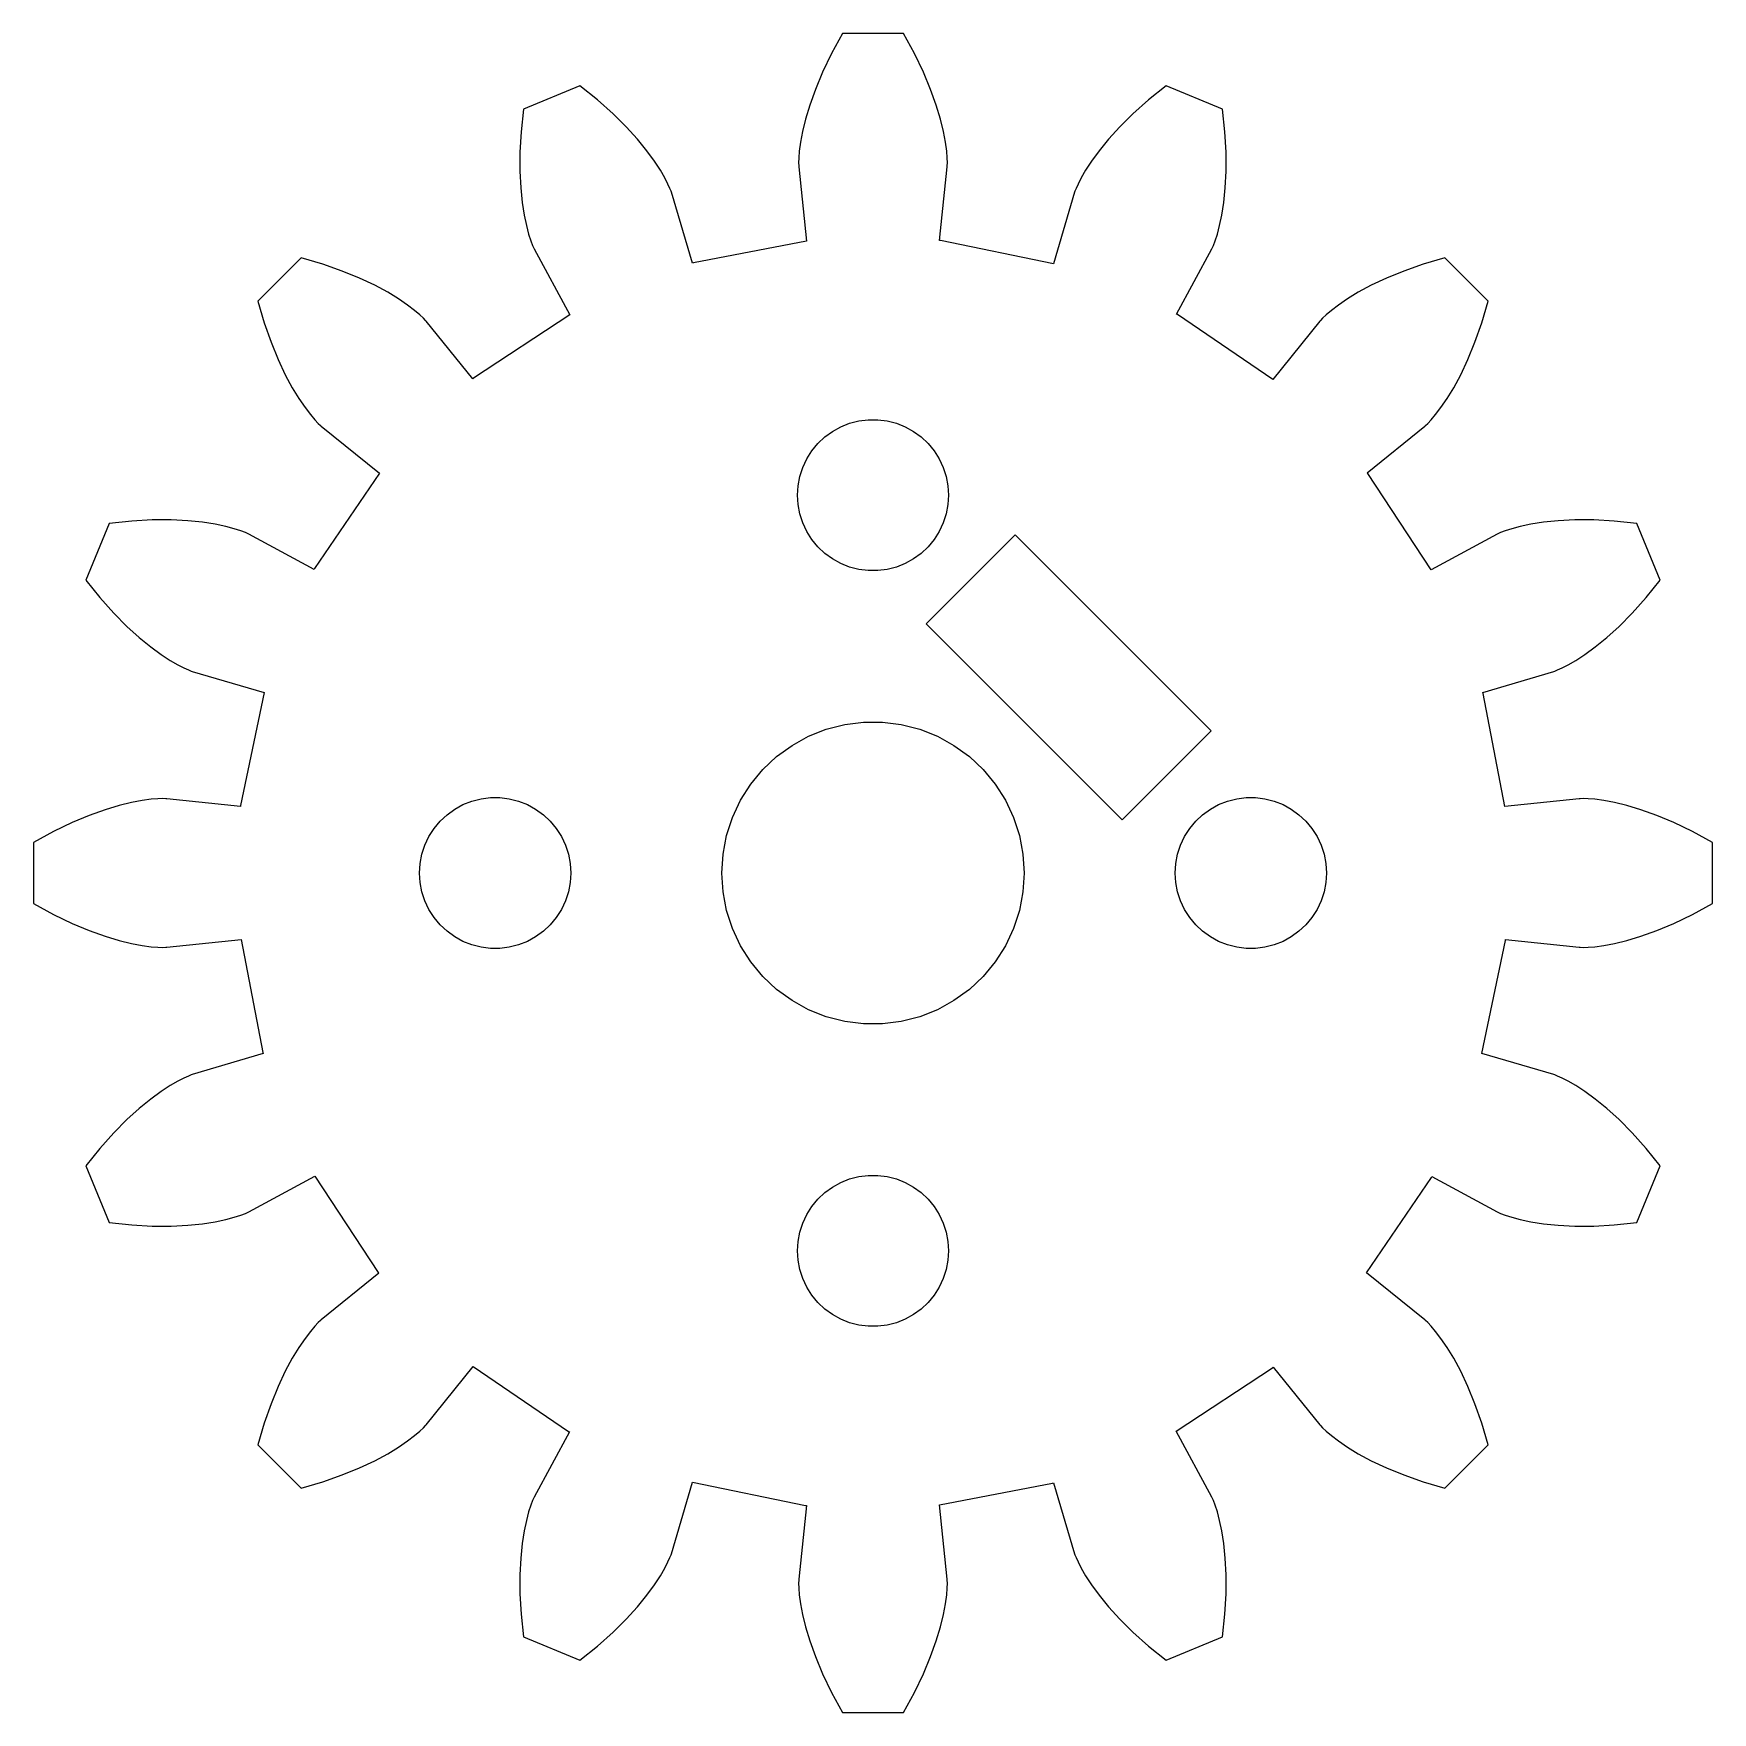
# Model space of a CAD drawing. Header units: metres. Extents: x -17 to 17, y 93 to 237.
# Drawn here: x -16.66 to 16.66, y 203.34 to 236.66 of the extents above.
import ezdxf

# ---------------------------------------------------------------- set-up
doc = ezdxf.new("R2010")
doc.units = ezdxf.units.M

msp = doc.modelspace()

# ---------------------------------------------------------------- linework, layer by layer
for p, q in [((-0.606567, 236.663), (-0.822525, 236.269)), ((0.606567, 236.663), (-0.606567, 236.663)), ((0.822525, 236.269), (0.606567, 236.663)), ((-0.822525, 236.269), (-1.0005, 235.899)), ((1.0005, 235.899), (0.822525, 236.269)), ((-5.81616, 235.627), (-6.93695, 235.162)), ((-5.46581, 235.345), (-5.81616, 235.627)), ((-1.0005, 235.899), (-1.14372, 235.556)), ((1.14372, 235.556), (1.0005, 235.899)), ((5.81616, 235.627), (5.46581, 235.345)), ((6.93695, 235.162), (5.81616, 235.627)), ((-5.15987, 235.071), (-5.46581, 235.345)), ((-1.14372, 235.556), (-1.25555, 235.243)), ((1.25555, 235.243), (1.14372, 235.556)), ((5.46581, 235.345), (5.15987, 235.071)), ((-6.93695, 235.162), (-6.98564, 234.715)), ((-4.89647, 234.81), (-5.15987, 235.071)), ((-1.3396, 234.963), (-1.39954, 234.716)), ((-1.25555, 235.243), (-1.3396, 234.963)), ((1.3396, 234.963), (1.25555, 235.243)), ((1.39954, 234.716), (1.3396, 234.963)), ((5.15987, 235.071), (4.89647, 234.81)), ((6.98564, 234.715), (6.93695, 235.162)), ((-6.98564, 234.715), (-7.00856, 234.306)), ((-4.67345, 234.564), (-4.89647, 234.81)), ((-1.39954, 234.716), (-1.43922, 234.505)), ((1.43922, 234.505), (1.39954, 234.716)), ((4.89647, 234.81), (4.67345, 234.564)), ((7.00856, 234.306), (6.98564, 234.715)), ((-7.00856, 234.306), (-7.0098, 233.934)), ((-4.48833, 234.336), (-4.67345, 234.564)), ((-4.33849, 234.131), (-4.48833, 234.336)), ((-1.46259, 234.33), (-1.47363, 234.194)), ((-1.43922, 234.505), (-1.46259, 234.33)), ((1.46259, 234.33), (1.43922, 234.505)), ((1.47363, 234.194), (1.46259, 234.33)), ((4.48833, 234.336), (4.33849, 234.131)), ((4.67345, 234.564), (4.48833, 234.336)), ((7.0098, 233.934), (7.00856, 234.306)), ((-4.22098, 233.951), (-4.33849, 234.131)), ((-4.13269, 233.799), (-4.22098, 233.951)), ((-1.47363, 234.194), (-1.47643, 234.096)), ((-1.47643, 234.096), (-1.47508, 234.038)), ((-1.47508, 234.038), (-1.47372, 234.018)), ((-1.47372, 234.018), (-1.31821, 232.539)), ((1.31976, 232.554), (1.47372, 234.018)), ((1.47643, 234.096), (1.47363, 234.194)), ((1.47372, 234.018), (1.47508, 234.038)), ((1.47508, 234.038), (1.47643, 234.096)), ((4.22098, 233.951), (4.13269, 233.799)), ((4.33849, 234.131), (4.22098, 233.951)), ((-7.0098, 233.934), (-6.99341, 233.603)), ((-4.0703, 233.677), (-4.13269, 233.799)), ((-4.03035, 233.588), (-4.0703, 233.677)), ((4.0703, 233.677), (4.03035, 233.588)), ((4.13269, 233.799), (4.0703, 233.677)), ((6.99341, 233.603), (7.0098, 233.934)), ((-6.99341, 233.603), (-6.96359, 233.311)), ((-6.96359, 233.311), (-6.9245, 233.06)), ((-4.00916, 233.534), (-4.03035, 233.588)), ((-4.00296, 233.515), (-4.00916, 233.534)), ((-3.58476, 232.103), (-4.00296, 233.515)), ((4.00296, 233.515), (3.58052, 232.089)), ((4.00916, 233.534), (4.00296, 233.515)), ((4.03035, 233.588), (4.00916, 233.534)), ((6.9245, 233.06), (6.96359, 233.311)), ((6.96359, 233.311), (6.99341, 233.603)), ((-6.9245, 233.06), (-6.88031, 232.85)), ((6.88031, 232.85), (6.9245, 233.06)), ((-6.88031, 232.85), (-6.83519, 232.68)), ((-6.83519, 232.68), (-6.79321, 232.549)), ((6.79321, 232.549), (6.83519, 232.68)), ((6.83519, 232.68), (6.88031, 232.85)), ((-6.79321, 232.549), (-6.75842, 232.458)), ((-6.75842, 232.458), (-6.73476, 232.405)), ((-6.73476, 232.405), (-6.72604, 232.387)), ((-6.72604, 232.387), (-6.01624, 231.08)), ((-1.31821, 232.539), (-3.56403, 232.111)), ((1.34212, 232.553), (1.31976, 232.554)), ((3.58052, 232.089), (1.34212, 232.553)), ((6.02338, 231.093), (6.72604, 232.387)), ((6.72604, 232.387), (6.73476, 232.405)), ((6.73476, 232.405), (6.75842, 232.458)), ((6.75842, 232.458), (6.79321, 232.549)), ((-11.3535, 232.211), (-12.2113, 231.353)), ((-10.922, 232.085), (-11.3535, 232.211)), ((-10.5347, 231.95), (-10.922, 232.085)), ((-10.1912, 231.809), (-10.5347, 231.95)), ((-3.56403, 232.111), (-3.58476, 232.103)), ((10.5347, 231.95), (10.1912, 231.809)), ((10.922, 232.085), (10.5347, 231.95)), ((11.3535, 232.211), (10.922, 232.085)), ((12.2113, 231.353), (11.3535, 232.211)), ((-9.89095, 231.667), (-10.1912, 231.809)), ((-9.63297, 231.527), (-9.89095, 231.667)), ((9.89095, 231.667), (9.63297, 231.527)), ((10.1912, 231.809), (9.89095, 231.667)), ((-12.2113, 231.353), (-12.0853, 230.922)), ((-9.41603, 231.395), (-9.63297, 231.527)), ((-9.23857, 231.274), (-9.41603, 231.395)), ((9.41603, 231.395), (9.23857, 231.274)), ((9.63297, 231.527), (9.41603, 231.395)), ((12.0853, 230.922), (12.2113, 231.353)), ((-9.0988, 231.167), (-9.23857, 231.274)), ((-8.99457, 231.079), (-9.0988, 231.167)), ((-8.92355, 231.012), (-8.99457, 231.079)), ((-8.88306, 230.969), (-8.92355, 231.012)), ((-8.87022, 230.954), (-8.88306, 230.969)), ((-7.94354, 229.81), (-8.87022, 230.954)), ((-6.01624, 231.08), (-7.9276, 229.826)), ((6.04396, 231.084), (6.02338, 231.093)), ((7.93414, 229.798), (6.04396, 231.084)), ((8.87022, 230.954), (7.93414, 229.798)), ((8.88306, 230.969), (8.87022, 230.954)), ((8.92355, 231.012), (8.88306, 230.969)), ((8.99457, 231.079), (8.92355, 231.012)), ((9.0988, 231.167), (8.99457, 231.079)), ((9.23857, 231.274), (9.0988, 231.167)), ((-12.0853, 230.922), (-11.9496, 230.535)), ((11.9496, 230.535), (12.0853, 230.922)), ((-11.9496, 230.535), (-11.8087, 230.191)), ((11.8087, 230.191), (11.9496, 230.535)), ((-11.8087, 230.191), (-11.6666, 229.891)), ((11.6666, 229.891), (11.8087, 230.191)), ((-11.6666, 229.891), (-11.5274, 229.633)), ((-11.5274, 229.633), (-11.3953, 229.416)), ((-7.9276, 229.826), (-7.94354, 229.81)), ((11.3953, 229.416), (11.5274, 229.633)), ((11.5274, 229.633), (11.6666, 229.891)), ((-11.3953, 229.416), (-11.2739, 229.239)), ((11.2739, 229.239), (11.3953, 229.416)), ((-11.2739, 229.239), (-11.1672, 229.099)), ((-11.1672, 229.099), (-11.0786, 228.995)), ((-11.0786, 228.995), (-11.0115, 228.924)), ((-0.463516, 228.927), (-0.281067, 228.973)), ((-0.281067, 228.973), (-0.094177, 228.997)), ((-0.094177, 228.997), (0.094177, 228.997)), ((0.094177, 228.997), (0.281067, 228.973)), ((0.281067, 228.973), (0.463516, 228.927)), ((11.0115, 228.924), (11.0786, 228.995)), ((11.0786, 228.995), (11.1672, 229.099)), ((11.1672, 229.099), (11.2739, 229.239)), ((-11.0115, 228.924), (-10.9691, 228.883)), ((-10.9691, 228.883), (-10.9544, 228.87)), ((-10.9544, 228.87), (-9.79837, 227.934)), ((-1.09344, 228.527), (-0.956131, 228.656)), ((-0.956131, 228.656), (-0.803726, 228.766)), ((-0.803726, 228.766), (-0.638657, 228.857)), ((-0.638657, 228.857), (-0.463516, 228.927)), ((0.463516, 228.927), (0.638657, 228.857)), ((0.638657, 228.857), (0.803726, 228.766)), ((0.803726, 228.766), (0.956131, 228.656)), ((0.956131, 228.656), (1.09344, 228.527)), ((9.80997, 227.944), (10.9544, 228.87)), ((10.9544, 228.87), (10.9691, 228.883)), ((10.9691, 228.883), (11.0115, 228.924)), ((-1.31445, 228.223), (-1.21352, 228.382)), ((-1.21352, 228.382), (-1.09344, 228.527)), ((1.09344, 228.527), (1.21352, 228.382)), ((1.21352, 228.382), (1.31445, 228.223)), ((-1.45287, 227.873), (-1.39465, 228.052)), ((-1.39465, 228.052), (-1.31445, 228.223)), ((1.31445, 228.223), (1.39465, 228.052)), ((1.39465, 228.052), (1.45287, 227.873)), ((-9.79837, 227.934), (-11.0843, 226.044)), ((-1.5, 227.5), (-1.48816, 227.688)), ((-1.48816, 227.688), (-1.45287, 227.873)), ((1.45287, 227.873), (1.48816, 227.688)), ((1.48816, 227.688), (1.5, 227.5)), ((9.82565, 227.928), (9.80997, 227.944)), ((11.0799, 226.016), (9.82565, 227.928)), ((-1.48816, 227.312), (-1.5, 227.5)), ((-1.45287, 227.127), (-1.48816, 227.312)), ((1.48816, 227.312), (1.45287, 227.127)), ((1.5, 227.5), (1.48816, 227.312)), ((-14.7155, 226.986), (-15.1623, 226.937)), ((-14.3057, 227.009), (-14.7155, 226.986)), ((-13.9345, 227.01), (-14.3057, 227.009)), ((-13.6027, 226.993), (-13.9345, 227.01)), ((-13.3111, 226.964), (-13.6027, 226.993)), ((-13.0601, 226.924), (-13.3111, 226.964)), ((-1.39465, 226.948), (-1.45287, 227.127)), ((1.45287, 227.127), (1.39465, 226.948)), ((13.3111, 226.964), (13.0601, 226.924)), ((13.6027, 226.993), (13.3111, 226.964)), ((13.9345, 227.01), (13.6027, 226.993)), ((14.3057, 227.009), (13.9345, 227.01)), ((14.7155, 226.986), (14.3057, 227.009)), ((15.1623, 226.937), (14.7155, 226.986)), ((-15.1623, 226.937), (-15.6265, 225.816)), ((-12.8497, 226.88), (-13.0601, 226.924)), ((-12.6797, 226.835), (-12.8497, 226.88)), ((-12.5495, 226.793), (-12.6797, 226.835)), ((-12.4582, 226.758), (-12.5495, 226.793)), ((-12.4046, 226.735), (-12.4582, 226.758)), ((-12.3871, 226.726), (-12.4046, 226.735)), ((-11.093, 226.023), (-12.3871, 226.726)), ((-1.31445, 226.777), (-1.39465, 226.948)), ((-1.21352, 226.618), (-1.31445, 226.777)), ((-1.09344, 226.473), (-1.21352, 226.618)), ((1.05664, 224.943), (2.8244, 226.711)), ((1.21352, 226.618), (1.09344, 226.473)), ((1.31445, 226.777), (1.21352, 226.618)), ((1.39465, 226.948), (1.31445, 226.777)), ((2.8244, 226.711), (6.71112, 222.824)), ((12.3871, 226.726), (11.0799, 226.016)), ((12.4046, 226.735), (12.3871, 226.726)), ((12.4582, 226.758), (12.4046, 226.735)), ((12.5495, 226.793), (12.4582, 226.758)), ((12.6797, 226.835), (12.5495, 226.793)), ((12.8497, 226.88), (12.6797, 226.835)), ((13.0601, 226.924), (12.8497, 226.88)), ((15.6265, 225.816), (15.1623, 226.937)), ((-0.956131, 226.344), (-1.09344, 226.473)), ((-0.803726, 226.234), (-0.956131, 226.344)), ((0.956131, 226.344), (0.803726, 226.234)), ((1.09344, 226.473), (0.956131, 226.344)), ((-11.0843, 226.044), (-11.093, 226.023)), ((-0.638657, 226.143), (-0.803726, 226.234)), ((-0.463516, 226.073), (-0.638657, 226.143)), ((-0.281067, 226.027), (-0.463516, 226.073)), ((-0.094177, 226.003), (-0.281067, 226.027)), ((0.094177, 226.003), (-0.094177, 226.003)), ((0.281067, 226.027), (0.094177, 226.003)), ((0.463516, 226.073), (0.281067, 226.027)), ((0.638657, 226.143), (0.463516, 226.073)), ((0.803726, 226.234), (0.638657, 226.143)), ((-15.6265, 225.816), (-15.345, 225.466)), ((15.345, 225.466), (15.6265, 225.816)), ((-15.345, 225.466), (-15.0715, 225.16)), ((15.0715, 225.16), (15.345, 225.466)), ((-15.0715, 225.16), (-14.8098, 224.896)), ((14.8098, 224.896), (15.0715, 225.16)), ((-14.8098, 224.896), (-14.5636, 224.673)), ((-14.5636, 224.673), (-14.3363, 224.488)), ((4.94334, 221.057), (1.05664, 224.943)), ((14.3363, 224.488), (14.5636, 224.673)), ((14.5636, 224.673), (14.8098, 224.896)), ((-14.3363, 224.488), (-14.1312, 224.338)), ((-14.1312, 224.338), (-13.9512, 224.221)), ((13.9512, 224.221), (14.1312, 224.338)), ((14.1312, 224.338), (14.3363, 224.488)), ((-13.9512, 224.221), (-13.7991, 224.133)), ((-13.7991, 224.133), (-13.6774, 224.07)), ((-13.6774, 224.07), (-13.5882, 224.03)), ((-13.5882, 224.03), (-13.5336, 224.009)), ((-13.5336, 224.009), (-13.515, 224.003)), ((-13.515, 224.003), (-12.0888, 223.581)), ((12.1031, 223.585), (13.515, 224.003)), ((13.515, 224.003), (13.5336, 224.009)), ((13.5336, 224.009), (13.5882, 224.03)), ((13.5882, 224.03), (13.6774, 224.07)), ((13.6774, 224.07), (13.7991, 224.133)), ((13.7991, 224.133), (13.9512, 224.221)), ((-12.0888, 223.581), (-12.5535, 221.342)), ((12.1115, 223.564), (12.1031, 223.585)), ((12.5388, 221.318), (12.1115, 223.564)), ((-0.562134, 222.947), (-0.18837, 222.994)), ((-0.18837, 222.994), (0.18837, 222.994)), ((0.18837, 222.994), (0.562134, 222.947)), ((-1.60747, 222.533), (-1.27733, 222.714)), ((-1.27733, 222.714), (-0.927048, 222.853)), ((-0.927048, 222.853), (-0.562134, 222.947)), ((0.562134, 222.947), (0.927048, 222.853)), ((0.927048, 222.853), (1.27733, 222.714)), ((1.27733, 222.714), (1.60747, 222.533)), ((6.71112, 222.824), (4.94334, 221.057)), ((-2.1869, 222.054), (-1.91226, 222.312)), ((-1.91226, 222.312), (-1.60747, 222.533)), ((1.60747, 222.533), (1.91226, 222.312)), ((1.91226, 222.312), (2.1869, 222.054)), ((-2.42705, 221.763), (-2.1869, 222.054)), ((2.1869, 222.054), (2.42705, 221.763)), ((-2.62891, 221.445), (-2.42705, 221.763)), ((2.42705, 221.763), (2.62891, 221.445)), ((-14.9627, 221.34), (-15.2435, 221.256)), ((-14.7158, 221.4), (-14.9627, 221.34)), ((-14.5045, 221.439), (-14.7158, 221.4)), ((-14.3302, 221.463), (-14.5045, 221.439)), ((-14.1939, 221.474), (-14.3302, 221.463)), ((-14.0962, 221.476), (-14.1939, 221.474)), ((-14.0376, 221.475), (-14.0962, 221.476)), ((-14.0181, 221.474), (-14.0376, 221.475)), ((-12.5536, 221.32), (-14.0181, 221.474)), ((-12.5535, 221.342), (-12.5536, 221.32)), ((-8.30373, 221.266), (-8.13866, 221.357)), ((-8.13866, 221.357), (-7.96352, 221.427)), ((-7.96352, 221.427), (-7.78107, 221.473)), ((-7.78107, 221.473), (-7.59418, 221.497)), ((-7.59418, 221.497), (-7.40581, 221.497)), ((-7.40581, 221.497), (-7.21892, 221.473)), ((-7.21892, 221.473), (-7.03647, 221.427)), ((-7.03647, 221.427), (-6.86133, 221.357)), ((-6.86133, 221.357), (-6.69626, 221.266)), ((-2.78932, 221.104), (-2.62891, 221.445)), ((2.62891, 221.445), (2.78932, 221.104)), ((6.69626, 221.266), (6.86133, 221.357)), ((6.86133, 221.357), (7.03647, 221.427)), ((7.03647, 221.427), (7.21892, 221.473)), ((7.21892, 221.473), (7.40581, 221.497)), ((7.40581, 221.497), (7.59418, 221.497)), ((7.59418, 221.497), (7.78107, 221.473)), ((7.78107, 221.473), (7.96352, 221.427)), ((7.96352, 221.427), (8.13866, 221.357)), ((8.13866, 221.357), (8.30373, 221.266)), ((14.0181, 221.474), (12.5388, 221.318)), ((14.0376, 221.475), (14.0181, 221.474)), ((14.0962, 221.476), (14.0376, 221.475)), ((14.1939, 221.474), (14.0962, 221.476)), ((14.3302, 221.463), (14.1939, 221.474)), ((14.5045, 221.439), (14.3302, 221.463)), ((14.7158, 221.4), (14.5045, 221.439)), ((14.9627, 221.34), (14.7158, 221.4)), ((15.2435, 221.256), (14.9627, 221.34)), ((-15.8988, 221.001), (-16.2686, 220.823)), ((-15.5563, 221.144), (-15.8988, 221.001)), ((-15.2435, 221.256), (-15.5563, 221.144)), ((-8.71352, 220.882), (-8.59344, 221.027)), ((-8.59344, 221.027), (-8.45613, 221.156)), ((-8.45613, 221.156), (-8.30373, 221.266)), ((-6.69626, 221.266), (-6.54385, 221.156)), ((-6.54385, 221.156), (-6.40654, 221.027)), ((-6.40654, 221.027), (-6.28647, 220.882)), ((-2.90575, 220.746), (-2.78932, 221.104)), ((2.78932, 221.104), (2.90575, 220.746)), ((6.28647, 220.882), (6.40654, 221.027)), ((6.40654, 221.027), (6.54385, 221.156)), ((6.54385, 221.156), (6.69626, 221.266)), ((8.30373, 221.266), (8.45613, 221.156)), ((8.45613, 221.156), (8.59344, 221.027)), ((8.59344, 221.027), (8.71352, 220.882)), ((15.5563, 221.144), (15.2435, 221.256)), ((15.8988, 221.001), (15.5563, 221.144)), ((16.2686, 220.823), (15.8988, 221.001)), ((-16.2686, 220.823), (-16.6628, 220.607)), ((-8.89465, 220.552), (-8.81445, 220.723)), ((-8.81445, 220.723), (-8.71352, 220.882)), ((-6.28647, 220.882), (-6.18553, 220.723)), ((-6.18553, 220.723), (-6.10533, 220.552)), ((-2.97633, 220.376), (-2.90575, 220.746)), ((2.90575, 220.746), (2.97633, 220.376)), ((6.10533, 220.552), (6.18553, 220.723)), ((6.18553, 220.723), (6.28647, 220.882)), ((8.71352, 220.882), (8.81445, 220.723)), ((8.81445, 220.723), (8.89465, 220.552)), ((16.6628, 220.607), (16.2686, 220.823)), ((-16.6628, 220.607), (-16.6628, 219.393)), ((-8.98816, 220.188), (-8.95287, 220.373)), ((-8.95287, 220.373), (-8.89465, 220.552)), ((-6.10533, 220.552), (-6.04712, 220.373)), ((-6.04712, 220.373), (-6.01183, 220.188)), ((-3, 220), (-2.97633, 220.376)), ((2.97633, 220.376), (3, 220)), ((6.01183, 220.188), (6.04712, 220.373)), ((6.04712, 220.373), (6.10533, 220.552)), ((8.89465, 220.552), (8.95287, 220.373)), ((8.95287, 220.373), (8.98816, 220.188)), ((16.6628, 219.393), (16.6628, 220.607)), ((-9, 220), (-8.98816, 220.188)), ((-8.98816, 219.812), (-9, 220)), ((-6.01183, 220.188), (-6, 220)), ((-6, 220), (-6.01183, 219.812)), ((-2.97633, 219.624), (-3, 220)), ((3, 220), (2.97633, 219.624)), ((6, 220), (6.01183, 220.188)), ((6.01183, 219.812), (6, 220)), ((8.98816, 220.188), (9, 220)), ((9, 220), (8.98816, 219.812)), ((-8.95287, 219.627), (-8.98816, 219.812)), ((-8.89465, 219.448), (-8.95287, 219.627)), ((-6.04712, 219.627), (-6.10533, 219.448)), ((-6.01183, 219.812), (-6.04712, 219.627)), ((-2.90575, 219.254), (-2.97633, 219.624)), ((2.97633, 219.624), (2.90575, 219.254)), ((6.04712, 219.627), (6.01183, 219.812)), ((6.10533, 219.448), (6.04712, 219.627)), ((8.95287, 219.627), (8.89465, 219.448)), ((8.98816, 219.812), (8.95287, 219.627)), ((-16.6628, 219.393), (-16.2686, 219.177)), ((-8.81445, 219.277), (-8.89465, 219.448)), ((-6.10533, 219.448), (-6.18553, 219.277)), ((6.18553, 219.277), (6.10533, 219.448)), ((8.89465, 219.448), (8.81445, 219.277)), ((16.2686, 219.177), (16.6628, 219.393)), ((-16.2686, 219.177), (-15.8988, 218.999)), ((-15.8988, 218.999), (-15.5563, 218.856)), ((-8.71352, 219.118), (-8.81445, 219.277)), ((-8.59344, 218.973), (-8.71352, 219.118)), ((-8.45613, 218.844), (-8.59344, 218.973)), ((-6.40654, 218.973), (-6.54385, 218.844)), ((-6.28647, 219.118), (-6.40654, 218.973)), ((-6.18553, 219.277), (-6.28647, 219.118)), ((-2.78932, 218.896), (-2.90575, 219.254)), ((2.90575, 219.254), (2.78932, 218.896)), ((6.28647, 219.118), (6.18553, 219.277)), ((6.40654, 218.973), (6.28647, 219.118)), ((6.54385, 218.844), (6.40654, 218.973)), ((8.59344, 218.973), (8.45613, 218.844)), ((8.71352, 219.118), (8.59344, 218.973)), ((8.81445, 219.277), (8.71352, 219.118)), ((15.5563, 218.856), (15.8988, 218.999)), ((15.8988, 218.999), (16.2686, 219.177)), ((-15.5563, 218.856), (-15.2435, 218.744)), ((-15.2435, 218.744), (-14.9627, 218.66)), ((-14.9627, 218.66), (-14.7158, 218.6)), ((-14.0181, 218.526), (-12.5388, 218.682)), ((-12.5388, 218.682), (-12.1115, 216.436)), ((-8.30373, 218.734), (-8.45613, 218.844)), ((-8.13866, 218.643), (-8.30373, 218.734)), ((-7.96352, 218.573), (-8.13866, 218.643)), ((-6.86133, 218.643), (-7.03647, 218.573)), ((-6.69626, 218.734), (-6.86133, 218.643)), ((-6.54385, 218.844), (-6.69626, 218.734)), ((-2.62891, 218.555), (-2.78932, 218.896)), ((2.78932, 218.896), (2.62891, 218.555)), ((6.69626, 218.734), (6.54385, 218.844)), ((6.86133, 218.643), (6.69626, 218.734)), ((7.03647, 218.573), (6.86133, 218.643)), ((8.13866, 218.643), (7.96352, 218.573)), ((8.30373, 218.734), (8.13866, 218.643)), ((8.45613, 218.844), (8.30373, 218.734)), ((12.0888, 216.419), (12.5535, 218.658)), ((12.5535, 218.658), (12.5536, 218.68)), ((12.5536, 218.68), (14.0181, 218.526)), ((14.7158, 218.6), (14.9627, 218.66)), ((14.9627, 218.66), (15.2435, 218.744)), ((15.2435, 218.744), (15.5563, 218.856)), ((-14.7158, 218.6), (-14.5045, 218.561)), ((-14.5045, 218.561), (-14.3302, 218.537)), ((-14.3302, 218.537), (-14.1939, 218.526)), ((-14.1939, 218.526), (-14.0962, 218.524)), ((-14.0962, 218.524), (-14.0376, 218.525)), ((-14.0376, 218.525), (-14.0181, 218.526)), ((-7.78107, 218.527), (-7.96352, 218.573)), ((-7.59418, 218.503), (-7.78107, 218.527)), ((-7.40581, 218.503), (-7.59418, 218.503)), ((-7.21892, 218.527), (-7.40581, 218.503)), ((-7.03647, 218.573), (-7.21892, 218.527)), ((-2.42705, 218.237), (-2.62891, 218.555)), ((2.62891, 218.555), (2.42705, 218.237)), ((7.21892, 218.527), (7.03647, 218.573)), ((7.40581, 218.503), (7.21892, 218.527)), ((7.59418, 218.503), (7.40581, 218.503)), ((7.78107, 218.527), (7.59418, 218.503)), ((7.96352, 218.573), (7.78107, 218.527)), ((14.0181, 218.526), (14.0376, 218.525)), ((14.0376, 218.525), (14.0962, 218.524)), ((14.0962, 218.524), (14.1939, 218.526)), ((14.1939, 218.526), (14.3302, 218.537)), ((14.3302, 218.537), (14.5045, 218.561)), ((14.5045, 218.561), (14.7158, 218.6)), ((-2.1869, 217.946), (-2.42705, 218.237)), ((2.42705, 218.237), (2.1869, 217.946)), ((-1.91226, 217.688), (-2.1869, 217.946)), ((-1.60747, 217.467), (-1.91226, 217.688)), ((1.91226, 217.688), (1.60747, 217.467)), ((2.1869, 217.946), (1.91226, 217.688)), ((-1.27733, 217.286), (-1.60747, 217.467)), ((-0.927048, 217.147), (-1.27733, 217.286)), ((1.27733, 217.286), (0.927048, 217.147)), ((1.60747, 217.467), (1.27733, 217.286)), ((-0.562134, 217.053), (-0.927048, 217.147)), ((-0.18837, 217.006), (-0.562134, 217.053)), ((0.18837, 217.006), (-0.18837, 217.006)), ((0.562134, 217.053), (0.18837, 217.006)), ((0.927048, 217.147), (0.562134, 217.053)), ((-12.1031, 216.415), (-13.515, 215.997)), ((-12.1115, 216.436), (-12.1031, 216.415)), ((13.515, 215.997), (12.0888, 216.419)), ((-13.5882, 215.97), (-13.6774, 215.93)), ((-13.5336, 215.991), (-13.5882, 215.97)), ((-13.515, 215.997), (-13.5336, 215.991)), ((13.5336, 215.991), (13.515, 215.997)), ((13.5882, 215.97), (13.5336, 215.991)), ((13.6774, 215.93), (13.5882, 215.97)), ((-14.1312, 215.662), (-14.3363, 215.512)), ((-13.9512, 215.779), (-14.1312, 215.662)), ((-13.7991, 215.867), (-13.9512, 215.779)), ((-13.6774, 215.93), (-13.7991, 215.867)), ((13.7991, 215.867), (13.6774, 215.93)), ((13.9512, 215.779), (13.7991, 215.867)), ((14.1312, 215.662), (13.9512, 215.779)), ((14.3363, 215.512), (14.1312, 215.662)), ((-14.5636, 215.327), (-14.8098, 215.104)), ((-14.3363, 215.512), (-14.5636, 215.327)), ((14.5636, 215.327), (14.3363, 215.512)), ((14.8098, 215.104), (14.5636, 215.327)), ((-14.8098, 215.104), (-15.0715, 214.84)), ((15.0715, 214.84), (14.8098, 215.104)), ((-15.0715, 214.84), (-15.345, 214.534)), ((15.345, 214.534), (15.0715, 214.84)), ((-15.345, 214.534), (-15.6265, 214.184)), ((15.6265, 214.184), (15.345, 214.534)), ((-15.6265, 214.184), (-15.1623, 213.063)), ((-12.3871, 213.274), (-11.0799, 213.984)), ((-11.0799, 213.984), (-9.82565, 212.072)), ((-0.463516, 213.927), (-0.281067, 213.973)), ((-0.281067, 213.973), (-0.094177, 213.997)), ((-0.094177, 213.997), (0.094177, 213.997)), ((0.094177, 213.997), (0.281067, 213.973)), ((0.281067, 213.973), (0.463516, 213.927)), ((9.79837, 212.066), (11.0843, 213.956)), ((11.0843, 213.956), (11.093, 213.977)), ((11.093, 213.977), (12.3871, 213.274)), ((15.1623, 213.063), (15.6265, 214.184)), ((-1.09344, 213.527), (-0.956131, 213.656)), ((-0.956131, 213.656), (-0.803726, 213.766)), ((-0.803726, 213.766), (-0.638657, 213.857)), ((-0.638657, 213.857), (-0.463516, 213.927)), ((0.463516, 213.927), (0.638657, 213.857)), ((0.638657, 213.857), (0.803726, 213.766)), ((0.803726, 213.766), (0.956131, 213.656)), ((0.956131, 213.656), (1.09344, 213.527)), ((-1.31445, 213.223), (-1.21352, 213.382)), ((-1.21352, 213.382), (-1.09344, 213.527)), ((1.09344, 213.527), (1.21352, 213.382)), ((1.21352, 213.382), (1.31445, 213.223)), ((-15.1623, 213.063), (-14.7155, 213.014)), ((-14.7155, 213.014), (-14.3057, 212.991)), ((-14.3057, 212.991), (-13.9345, 212.99)), ((-13.9345, 212.99), (-13.6027, 213.007)), ((-13.6027, 213.007), (-13.3111, 213.036)), ((-13.3111, 213.036), (-13.0601, 213.076)), ((-13.0601, 213.076), (-12.8497, 213.12)), ((-12.8497, 213.12), (-12.6797, 213.165)), ((-12.6797, 213.165), (-12.5495, 213.207)), ((-12.5495, 213.207), (-12.4582, 213.242)), ((-12.4582, 213.242), (-12.4046, 213.265)), ((-12.4046, 213.265), (-12.3871, 213.274)), ((-1.45287, 212.873), (-1.39465, 213.052)), ((-1.39465, 213.052), (-1.31445, 213.223)), ((1.31445, 213.223), (1.39465, 213.052)), ((1.39465, 213.052), (1.45287, 212.873)), ((12.3871, 213.274), (12.4046, 213.265)), ((12.4046, 213.265), (12.4582, 213.242)), ((12.4582, 213.242), (12.5495, 213.207)), ((12.5495, 213.207), (12.6797, 213.165)), ((12.6797, 213.165), (12.8497, 213.12)), ((12.8497, 213.12), (13.0601, 213.076)), ((13.0601, 213.076), (13.3111, 213.036)), ((13.3111, 213.036), (13.6027, 213.007)), ((13.6027, 213.007), (13.9345, 212.99)), ((13.9345, 212.99), (14.3057, 212.991)), ((14.3057, 212.991), (14.7155, 213.014)), ((14.7155, 213.014), (15.1623, 213.063)), ((-1.5, 212.5), (-1.48816, 212.688)), ((-1.48816, 212.688), (-1.45287, 212.873)), ((1.45287, 212.873), (1.48816, 212.688)), ((1.48816, 212.688), (1.5, 212.5)), ((-1.48816, 212.312), (-1.5, 212.5)), ((-1.45287, 212.127), (-1.48816, 212.312)), ((1.48816, 212.312), (1.45287, 212.127)), ((1.5, 212.5), (1.48816, 212.312)), ((-9.80997, 212.056), (-10.9544, 211.13)), ((-9.82565, 212.072), (-9.80997, 212.056)), ((-1.39465, 211.948), (-1.45287, 212.127)), ((1.45287, 212.127), (1.39465, 211.948)), ((10.9544, 211.13), (9.79837, 212.066)), ((-1.31445, 211.777), (-1.39465, 211.948)), ((-1.21352, 211.618), (-1.31445, 211.777)), ((1.31445, 211.777), (1.21352, 211.618)), ((1.39465, 211.948), (1.31445, 211.777)), ((-1.09344, 211.473), (-1.21352, 211.618)), ((-0.956131, 211.344), (-1.09344, 211.473)), ((-0.803726, 211.234), (-0.956131, 211.344)), ((0.956131, 211.344), (0.803726, 211.234)), ((1.09344, 211.473), (0.956131, 211.344)), ((1.21352, 211.618), (1.09344, 211.473)), ((-11.0786, 211.005), (-11.1672, 210.901)), ((-11.0115, 211.076), (-11.0786, 211.005)), ((-10.9691, 211.117), (-11.0115, 211.076)), ((-10.9544, 211.13), (-10.9691, 211.117)), ((-0.638657, 211.143), (-0.803726, 211.234)), ((-0.463516, 211.073), (-0.638657, 211.143)), ((-0.281067, 211.027), (-0.463516, 211.073)), ((-0.094177, 211.003), (-0.281067, 211.027)), ((0.094177, 211.003), (-0.094177, 211.003)), ((0.281067, 211.027), (0.094177, 211.003)), ((0.463516, 211.073), (0.281067, 211.027)), ((0.638657, 211.143), (0.463516, 211.073)), ((0.803726, 211.234), (0.638657, 211.143)), ((10.9691, 211.117), (10.9544, 211.13)), ((11.0115, 211.076), (10.9691, 211.117)), ((11.0786, 211.005), (11.0115, 211.076)), ((11.1672, 210.901), (11.0786, 211.005)), ((-11.2739, 210.761), (-11.3953, 210.584)), ((-11.1672, 210.901), (-11.2739, 210.761)), ((11.2739, 210.761), (11.1672, 210.901)), ((11.3953, 210.584), (11.2739, 210.761)), ((-11.5274, 210.367), (-11.6666, 210.109)), ((-11.3953, 210.584), (-11.5274, 210.367)), ((11.5274, 210.367), (11.3953, 210.584)), ((11.6666, 210.109), (11.5274, 210.367)), ((-11.6666, 210.109), (-11.8087, 209.809)), ((-8.87022, 209.046), (-7.93414, 210.202)), ((-7.93414, 210.202), (-6.04396, 208.916)), ((6.01624, 208.92), (7.9276, 210.174)), ((7.9276, 210.174), (7.94354, 210.19)), ((7.94354, 210.19), (8.87022, 209.046)), ((11.8087, 209.809), (11.6666, 210.109)), ((-11.8087, 209.809), (-11.9496, 209.465)), ((11.9496, 209.465), (11.8087, 209.809)), ((-11.9496, 209.465), (-12.0853, 209.078)), ((12.0853, 209.078), (11.9496, 209.465)), ((-12.0853, 209.078), (-12.2113, 208.647)), ((-8.99457, 208.921), (-8.92355, 208.988)), ((-8.92355, 208.988), (-8.88306, 209.031)), ((-8.88306, 209.031), (-8.87022, 209.046)), ((8.87022, 209.046), (8.88306, 209.031)), ((8.88306, 209.031), (8.92355, 208.988)), ((8.92355, 208.988), (8.99457, 208.921)), ((12.2113, 208.647), (12.0853, 209.078)), ((-12.2113, 208.647), (-11.3535, 207.789)), ((-9.41603, 208.605), (-9.23857, 208.726)), ((-9.23857, 208.726), (-9.0988, 208.833)), ((-9.0988, 208.833), (-8.99457, 208.921)), ((-6.02338, 208.907), (-6.72604, 207.613)), ((-6.04396, 208.916), (-6.02338, 208.907)), ((6.72604, 207.613), (6.01624, 208.92)), ((8.99457, 208.921), (9.0988, 208.833)), ((9.0988, 208.833), (9.23857, 208.726)), ((9.23857, 208.726), (9.41603, 208.605)), ((11.3535, 207.789), (12.2113, 208.647)), ((-10.1912, 208.191), (-9.89095, 208.333)), ((-9.89095, 208.333), (-9.63297, 208.473)), ((-9.63297, 208.473), (-9.41603, 208.605)), ((9.41603, 208.605), (9.63297, 208.473)), ((9.63297, 208.473), (9.89095, 208.333)), ((9.89095, 208.333), (10.1912, 208.191)), ((-10.922, 207.915), (-10.5347, 208.05)), ((-10.5347, 208.05), (-10.1912, 208.191)), ((10.1912, 208.191), (10.5347, 208.05)), ((10.5347, 208.05), (10.922, 207.915)), ((-11.3535, 207.789), (-10.922, 207.915)), ((-4.00296, 206.485), (-3.58052, 207.911)), ((-3.58052, 207.911), (-1.34212, 207.447)), ((1.31821, 207.461), (3.56403, 207.889)), ((3.56403, 207.889), (3.58476, 207.897)), ((3.58476, 207.897), (4.00296, 206.485)), ((10.922, 207.915), (11.3535, 207.789)), ((-6.83519, 207.32), (-6.88031, 207.15)), ((-6.79321, 207.451), (-6.83519, 207.32)), ((-6.75842, 207.542), (-6.79321, 207.451)), ((-6.73476, 207.595), (-6.75842, 207.542)), ((-6.72604, 207.613), (-6.73476, 207.595)), ((-1.31976, 207.446), (-1.47372, 205.982)), ((-1.34212, 207.447), (-1.31976, 207.446)), ((1.47372, 205.982), (1.31821, 207.461)), ((6.73476, 207.595), (6.72604, 207.613)), ((6.75842, 207.542), (6.73476, 207.595)), ((6.79321, 207.451), (6.75842, 207.542)), ((6.83519, 207.32), (6.79321, 207.451)), ((6.88031, 207.15), (6.83519, 207.32)), ((-6.88031, 207.15), (-6.9245, 206.94)), ((6.9245, 206.94), (6.88031, 207.15)), ((-6.96359, 206.689), (-6.99341, 206.397)), ((-6.9245, 206.94), (-6.96359, 206.689)), ((6.96359, 206.689), (6.9245, 206.94)), ((6.99341, 206.397), (6.96359, 206.689)), ((-6.99341, 206.397), (-7.0098, 206.066)), ((-4.13269, 206.201), (-4.0703, 206.323)), ((-4.0703, 206.323), (-4.03035, 206.412)), ((-4.03035, 206.412), (-4.00916, 206.466)), ((-4.00916, 206.466), (-4.00296, 206.485)), ((4.00296, 206.485), (4.00916, 206.466)), ((4.00916, 206.466), (4.03035, 206.412)), ((4.03035, 206.412), (4.0703, 206.323)), ((4.0703, 206.323), (4.13269, 206.201)), ((7.0098, 206.066), (6.99341, 206.397)), ((-7.0098, 206.066), (-7.00856, 205.694)), ((-4.33849, 205.869), (-4.22098, 206.049)), ((-4.22098, 206.049), (-4.13269, 206.201)), ((-1.47508, 205.962), (-1.47643, 205.904)), ((-1.47372, 205.982), (-1.47508, 205.962)), ((1.47508, 205.962), (1.47372, 205.982)), ((1.47643, 205.904), (1.47508, 205.962)), ((4.13269, 206.201), (4.22098, 206.049)), ((4.22098, 206.049), (4.33849, 205.869)), ((7.00856, 205.694), (7.0098, 206.066)), ((-7.00856, 205.694), (-6.98564, 205.285)), ((-4.67345, 205.436), (-4.48833, 205.664)), ((-4.48833, 205.664), (-4.33849, 205.869)), ((-1.47643, 205.904), (-1.47363, 205.806)), ((-1.47363, 205.806), (-1.46259, 205.67)), ((-1.46259, 205.67), (-1.43922, 205.495)), ((1.43922, 205.495), (1.46259, 205.67)), ((1.46259, 205.67), (1.47363, 205.806)), ((1.47363, 205.806), (1.47643, 205.904)), ((4.33849, 205.869), (4.48833, 205.664)), ((4.48833, 205.664), (4.67345, 205.436)), ((6.98564, 205.285), (7.00856, 205.694)), ((-4.89647, 205.19), (-4.67345, 205.436)), ((-1.43922, 205.495), (-1.39954, 205.284)), ((1.39954, 205.284), (1.43922, 205.495)), ((4.67345, 205.436), (4.89647, 205.19)), ((-6.98564, 205.285), (-6.93695, 204.838)), ((-5.15987, 204.929), (-4.89647, 205.19)), ((-1.39954, 205.284), (-1.3396, 205.037)), ((-1.3396, 205.037), (-1.25555, 204.757)), ((1.25555, 204.757), (1.3396, 205.037)), ((1.3396, 205.037), (1.39954, 205.284)), ((4.89647, 205.19), (5.15987, 204.929)), ((6.93695, 204.838), (6.98564, 205.285)), ((-6.93695, 204.838), (-5.81616, 204.373)), ((-5.81616, 204.373), (-5.46581, 204.655)), ((-5.46581, 204.655), (-5.15987, 204.929)), ((-1.25555, 204.757), (-1.14372, 204.444)), ((1.14372, 204.444), (1.25555, 204.757)), ((5.15987, 204.929), (5.46581, 204.655)), ((5.46581, 204.655), (5.81616, 204.373)), ((5.81616, 204.373), (6.93695, 204.838)), ((-1.14372, 204.444), (-1.0005, 204.101)), ((1.0005, 204.101), (1.14372, 204.444)), ((-1.0005, 204.101), (-0.822525, 203.731)), ((0.822525, 203.731), (1.0005, 204.101)), ((-0.822525, 203.731), (-0.606567, 203.337)), ((0.606567, 203.337), (0.822525, 203.731)), ((-0.606567, 203.337), (0.606567, 203.337))]:
    msp.add_line(p, q)

doc.saveas('drawing.dxf')
